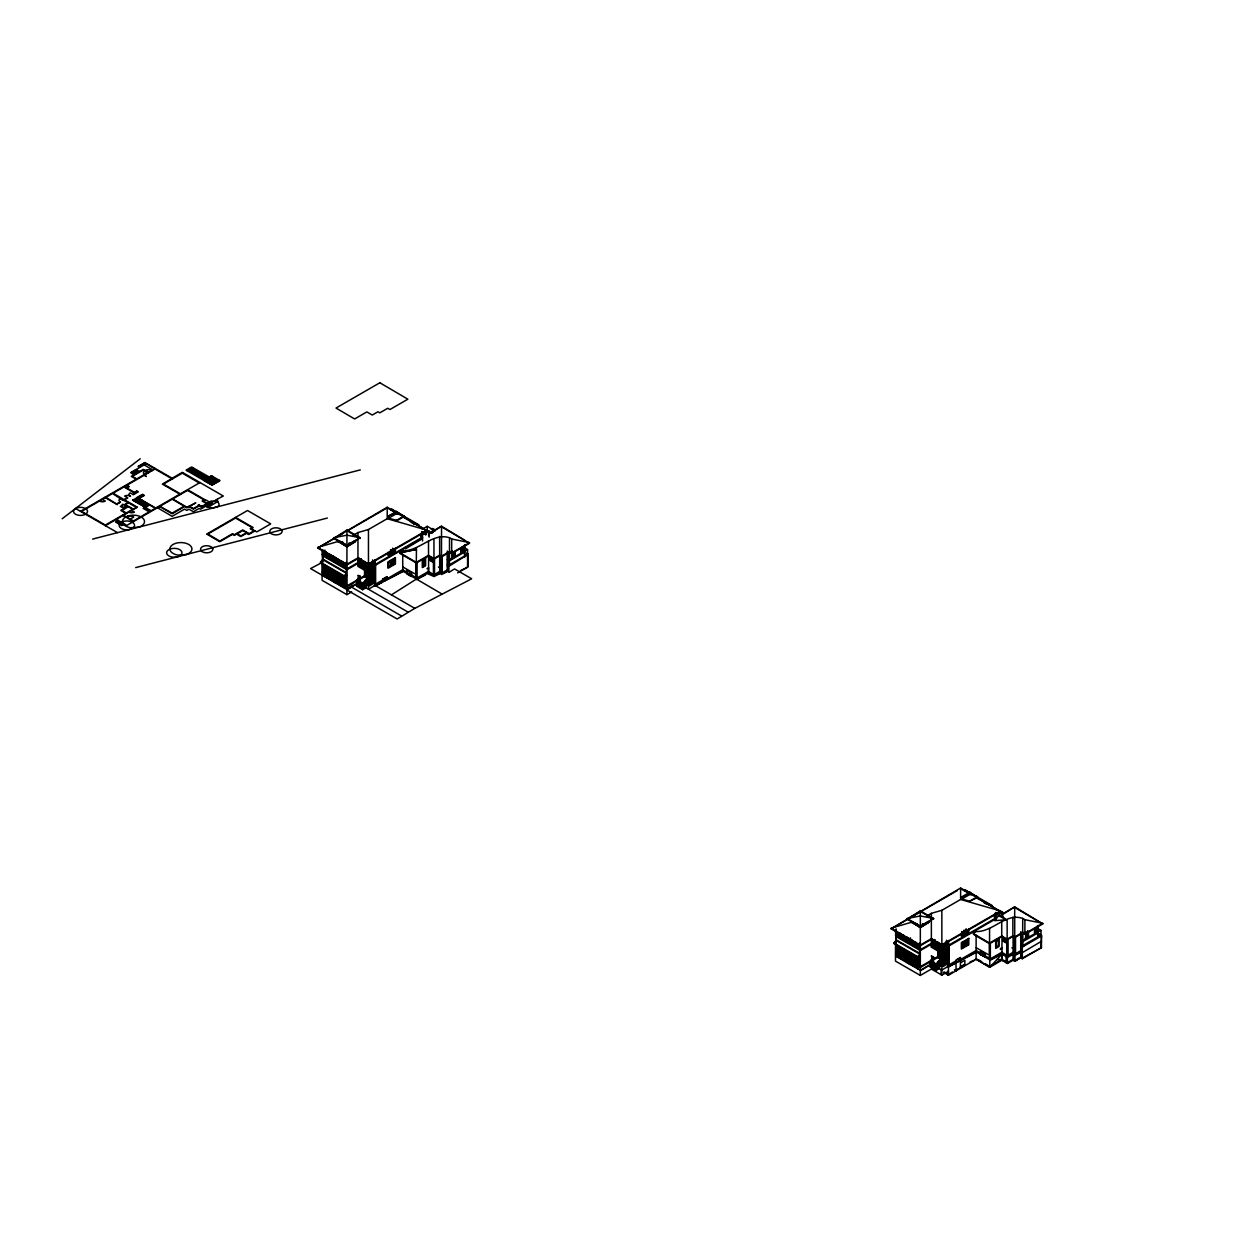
<?xml version="1.0" encoding="UTF-8"?>
<svg xmlns="http://www.w3.org/2000/svg" width="1244" height="1244" viewBox="0 0 1244 1244"><rect width="100%" height="100%" fill="white"/><g stroke="black" fill="none" stroke-linecap="round" stroke-linejoin="round"><path stroke-width="1.5" d="M370.168 577.714L370.183 573.235M370.665 577.993L370.665 573.515L368.893 572.489L368.893 576.967M370.665 570.374L370.665 573.049L368.893 572.022M370.821 570.841L370.821 578.242L368.24 576.749M371.256 578.927L371.194 570.452L371.567 579.098M372.36 580.233L372.36 577.014L375.082 578.569M372.827 580.513L372.609 577.885M373.838 569.099L373.838 576.423L371.894 575.303L371.769 569.659M373.977 569.021L373.977 576.672L371.769 575.397L371.894 569.814M421.436 537.968L421.436 532.976M401.439 550.765C419.166 552.103 432.15 532.121 449.519 537.735L449.442 564.792L447.591 563.719L447.591 552.849M460.404 570.669L467.542 567.186L467.542 555.617M457.668 572.893L468.086 566.875L468.086 554.015L466.531 553.113M943.574 958.486L943.574 954.024M944.212 959.015L944.072 951.162M947.368 958.035L945.16 956.76L944.662 959.699L944.662 951.209M945.751 961.021L945.767 957.787L948.472 959.357M946.233 961.285C945.829 950.494 946.295 971.766 946.14 958.657L948.472 959.901M947.384 949.81L947.368 957.445L945.16 956.169L945.16 950.432M994.842 920.42L994.842 913.765M1021.728 958.424L1022.288 946.389M1014.015 959.855L1014.964 960.415L1020.718 957.833L1022.288 958.735L1041.461 947.664L1041.492 934.804L1039.564 933.684M464.727 557.11L464.712 544.623M434.001 559.069L428.511 555.99L416.32 563.019L416.445 547.78M989.586 928.49L989.54 943.698L1001.731 936.654L1007.142 939.78L1012.849 936.499L1014.715 937.572L1022.661 932.984L1022.739 918.414C1005.339 912.287 992.401 933.202 974.643 931.445M449.519 537.735L451.712 539.025L451.634 553.596L469.548 543.255L441.527 526.196L428.542 533.692M1022.739 918.414L1024.916 919.705L1024.854 934.26L1042.767 923.919L1014.746 906.876L1001.762 914.371M1014.653 916.75L1014.746 906.876L1003.379 914.06M976.12 935.099L976.12 959.264L989.804 967.272L1001.902 960.197L1001.98 954.132L989.804 960.461M388.206 516.213L396.478 511.439L404.207 516.509L397.349 520.474L388.517 518.266L388.563 516.011L393.524 513.756M388.517 518.266L396.447 513.694L396.478 511.439L396.603 512.606L399.775 514.441M961.612 897.002L969.885 892.212L977.613 897.297L969.682 901.247L961.923 899.039L961.954 896.8L963.027 896.784M961.923 899.039L969.854 894.467L969.885 892.212L969.993 893.394M442.18 594.134L402.729 571.043L375.05 586.064L375.082 559.691M948.441 966.852L976.12 951.816L989.804 959.824L1001.98 953.495L1007.407 956.729L1013.098 953.759L1014.964 954.832L1021.277 951.458M125.753 513.29L120.792 510.413L124.105 508.516L120.326 506.324L121.974 506.121L122.285 504.318A3.126 1.804 0 0 1 124.182 504.846L124.555 505.064M996.942 959.575L1002.166 959.497L1008.138 963.058M139.499 504.022L141.847 502.669L140.012 501.659L142.158 500.243M998.699 915.584L994.842 920.669L1005.805 919.751L1002.555 916.206L998.699 915.584L1005.805 919.751M356.686 580.793C366.902 576.236 353.016 573.764 360.122 576.656L356.593 580.668L359.656 576.236M366.109 584.82C362.75 579.564 369.173 580.746 365.783 579.766L362.75 584.291L366.063 579.999M933.684 957.351L931.367 956.03L933.684 957.351L930.263 961.674L933.062 957.025M947.741 965.764L948.472 966.199L941.848 970.025L939.375 968.578L939.36 960.663C931.849 972.699 939.002 956.418 940.557 961.55M402.17 550.765L400.972 551.076M976.12 959.264L989.804 967.272L1001.98 954.132L1007.407 957.367L1013.098 954.397L1014.964 955.47L1020.718 952.375M62.2 518.748L140.23 458.787M75.542 508.516L74.438 509.356A6.997 4.043 0 0 0 76.226 514.581A6.997 4.043 0 0 0 85.447 514.238L86.567 513.399A6.997 4.043 0 0 0 86.567 509.356L85.447 508.516A6.997 4.043 0 0 0 75.542 508.516L117.527 532.65M322.087 562.475L310.58 568.57L346.921 589.547L357.961 583.063L346.921 589.983L397.147 618.983L414.812 608.363L471.663 578.787L454.542 568.912L449.348 572.131L447.327 570.965M920.327 970.755L931.367 963.96L920.327 970.336L895.493 955.983M391.44 594.865L416.398 579.051L428.574 572.707L434.001 575.848L439.707 572.878L441.558 573.951L447.871 570.669L447.327 564.201L448.882 565.103L468.086 554.015M1013.098 953.044L1014.964 954.117L1021.277 950.369M1018.727 958.16L1014.964 961.27L1020.718 957.833L1020.718 931.772M1041.492 941.273L1022.288 952.64L1020.718 951.738M399.946 553.378L401.843 551.263M973.943 933.809L973.368 933.124L975.249 932.051M973.368 934.151L973.57 933M989.804 966.417L1001.886 959.342M159.885 506.324L172.138 513.15L184.61 505.95L186.973 507.319L195.79 502.856L189.523 506.308M360.138 565.522L360.06 561.448M359.936 576.454L359.874 582.083M933.435 946.28L933.606 942.221M933.529 946.295L933.466 942.221M138.55 466.64L144.879 462.986M146.154 463.732L130.636 472.689L134.103 474.695M80.502 511.377L155.002 468.366M105.336 497.678L81.606 511.377L105.336 525.077M116.92 503.727L120.512 502.078L117.294 503.944M122.907 500.275L112.504 493.526L105.88 497.351L117.387 504.629L104.776 497.351M127.401 497.678L124.105 499.59L113.064 493.215L123.918 486.948L134.958 493.324L132.921 494.49M124.182 504.846L128.148 502.56L120.139 498.688A3.903 2.255 0 0 0 120.139 501.876M133.186 499.948L137.042 497.709M124.462 505.111L126.857 505.857L123.731 507.661L121.974 506.121M172.107 478.24L182.324 472.347L223.158 495.921L206.333 505.639L205.322 505.064M134.212 500.539L138.084 498.315M183.055 472.767L163.462 484.087L180.94 494.163M186.833 470.59L191.249 468.039M191.607 468.257L192.711 467.62M135.176 501.099L139.048 498.875M136.14 501.659L140.012 499.435M132.128 504.458L133.683 505.515M137.12 502.218L140.976 499.979M138.084 502.778L141.94 500.539M139.048 503.338L142.905 501.099M140.012 503.882L143.869 501.659M104.776 525.403L133.108 509.045M140.976 504.442L144.833 502.218M136.98 507.023L133.295 509.138L125.38 504.582L128.505 502.778L136.42 507.334M105.336 525.714L137.338 507.241L124.462 499.793L127.774 497.88L124.649 496.076A3.903 2.255 0 0 1 130.169 496.076L130.542 496.294M141.94 505.002L145.812 502.778M142.905 505.562L146.776 503.338M118.304 520.458L115.536 522.045L121.617 525.559L124.369 523.957M143.869 506.121L147.741 503.882M144.833 506.681L148.705 504.442M145.066 507.241L143.138 508.345L149.202 511.859M145.439 507.443L149.669 505.002M130.262 519.075L133.761 517.053A4.945 2.861 0 0 0 126.764 517.053M203.565 480.262L209.319 476.996M132.921 521.252L179.836 494.163M180.396 493.852L199.989 482.548M203.814 480.386L212.149 484.989M205.089 479.64L206.209 479.002M207.297 478.38L208.401 477.743M209.505 477.105L210.563 476.499M188.124 490.027L126.857 525.403L116.376 519.339M157.444 507.739L159.434 506.588M211.962 485.098L220.001 480.666L211.48 475.752L210.376 476.39L212.584 476.39M218.897 480.028L217.793 480.666L218.897 481.304M202.741 501.348L205.229 499.901L187.564 489.716M199.102 505.251L193.395 508.547L189.119 506.075M211.2 503.042L200.486 509.231L199.102 508.438L193.395 511.735L188.979 509.185L186.833 510.413L184.61 509.138L172.123 516.338L156.899 507.412M207.266 534.376L236.111 517.737M237.153 533.8L242.844 530.504L248.707 533.894L253.916 530.893L250.168 528.731L252.112 527.611L235.551 518.048M246.53 532.634L240.823 535.931L236.593 533.489M255.004 530.893L248.707 534.531L246.53 533.272L240.823 536.568L236.593 534.127L234.385 535.402L232.55 534.329L219.768 541.715L206.722 534.065L247.509 510.507L270.694 523.895L256.793 531.919L251.272 528.731L253.216 527.611L235.551 517.411M346.921 530.084L333.687 538.372L346.921 546.007L360.169 537.735L346.921 530.084L346.921 594.648L351.663 591.926M397.147 512.979L387.211 507.241L317.671 548.029L346.921 564.916L357.961 558.54L368.457 564.589L426.956 530.815L400.459 514.892M317.671 548.029L335.896 537.517M339.208 535.604L342.52 533.692M347.48 530.815L385.562 508.827M391.098 509.916L395.328 511.875M338.104 541.762L338.648 541.093L346.921 546.582L355.753 541.389L346.921 546.862L338.104 541.404M353.234 535.293L357.961 532.556L368.457 529.524L387.211 518.701L426.956 530.177L368.457 563.952L357.961 557.903L346.921 564.278L317.671 547.391L339.612 541.047M322.087 554.591L323.005 554.047M394.83 513.01L396.478 512.046L404.207 516.509M322.647 560.857L320.439 562.77L344.168 576.47L346.921 575.521M395.934 520.676L404.207 515.902L396.447 513.694M322.647 571.26L323.984 572.66M410.582 521.858L411.686 521.858M412.79 523.133L413.708 523.226M413.521 522.915L417.626 525.357M358.148 560.282L367.353 565.942M359.329 560.935L359.252 565.009M346.921 568.928L357.961 562.552M360.433 561.744L360.433 565.771M346.921 569.783L357.961 563.408M361.071 561.946L360.931 566.067L361.273 558.758L361.382 566.315M360.822 562.241L359.065 563.252L359.065 558.276M358.474 557.779L358.148 564.62L367.571 569.923M361.74 562.49L357.961 564.776M364.585 561.386L357.961 565.336L367.167 570.654L367.167 563.174M362.75 563.003L362.61 567.031L362.828 562.957M359.563 565.274L359.703 561.231L359.703 565.274M363.186 567.28L363.186 563.174M422.276 529.198L427.236 526.336L435.213 530.939M363.621 567.544L363.699 563.454M363.854 563.796L363.932 567.793M364.29 564.045L364.43 568.088M346.376 574.557L344.168 575.832L320.439 562.132L322.647 559.582L346.376 573.282L344.168 576.47M361.304 566.284L361.444 562.241M361.88 566.533L361.926 560.111M365.814 564.683L365.752 568.835M425.292 533.676L425.292 530.348L426.397 529.711L429.164 531.312L429.164 537.144M363.497 567.544L363.559 563.454M425.479 532.261L426.039 534.593M369.344 564.885C383.898 558.105 364.694 563.376 369.561 569.332L374.895 566.176L369.561 569.332M388.688 554.186L390.523 553.129L390.569 549.646M394.675 550.734L392.824 551.792L392.824 548.402M427.501 531.623L421.98 534.811L429.164 531.312M431.295 529.353L432.772 528.498L434.234 529.773M364.943 568.29L364.865 564.216L364.865 568.259M388.501 554.513L390.709 553.238M394.846 550.843L392.637 552.118L392.637 548.293M431.668 529.617L433.876 529.773M434.234 529.353L432.772 530.628M366.109 569.052L366.187 564.978M375.082 564.543L422.54 537.144M367.135 569.55L367.073 565.476M430.16 533.381L441.527 526.196L441.496 556.892L450.763 551.558M367.353 570.047L358.381 564.418M375.082 565.398L422.54 537.999M358.49 575.692L358.832 583.483M405.388 548.899L420.83 539.601M359.127 575.91L359.065 582.472L359.438 576.236M390.523 561.262L388.688 562.319L388.688 567M394.675 558.867L392.824 559.924L392.824 564.605L394.706 563.563M365.332 576.392L364.585 576.812L364.585 568.57M357.961 579.502L360.107 580.497M348.46 587.821L353.078 585.146M360.247 581.446L357.961 579.253L358.039 583.934L358.474 578.724M358.801 583.343L357.697 583.98L363.761 587.479L364.865 586.841L364.927 581.212M358.474 583.685L358.552 575.661M408.188 612.172L365.969 587.806L362.657 589.718L356.593 586.204L357.697 584.773M365.845 580.031L362.75 584.291M388.641 567.077L390.569 565.958M366.716 580.528L366.793 584.524L366.871 580.435M374.677 576.47L369.344 579.766L374.677 576.687M365.923 584.027L367.384 584.773L366.047 583.918M365.301 585.644L365.363 580.637L365.441 585.644M365.674 585.426L365.674 580.248M365.969 587.806L365.969 585.411L364.865 586.048L358.801 582.55L359.905 581.912L359.998 576.314M374.677 580.715L369.344 583.871L374.413 580.932M364.197 587.075L364.337 582.114L364.259 587.121M364.57 586.857L364.57 581.679M368.457 584.929L369.732 585.675L375.082 582.596L368.877 579.02M402.729 566.906L414.672 573.702M386.9 576.905L382.748 579.284L382.748 581.414M375.082 584.431L382.623 580.077M414.812 608.363L375.082 585.411L368.457 589.236L368.457 529.524M387.039 578.802L402.729 569.736L407.115 572.318M416.398 579.688L416.398 562.35L428.511 555.353L433.938 558.494L439.63 555.197L441.496 556.27L449.442 551.574L451.634 552.974L469.548 542.617L451.712 539.025M433.938 559.116L439.707 555.788M426.987 568.71L428.574 567.886M454.791 553.005L452.178 555.259M461.058 549.381L464.012 547.827M461.058 550.563L464.043 548.993L461.197 550.641M454.931 555.415L452.178 557.001M464.012 550.75L461.058 551.73C461.975 548.837 466.562 551.294 463.825 551.31M455.055 555.493C449.877 552.491 456.983 556.021 454.122 554.435L454.122 551.683M454.791 555.337L452.178 557.592M416.398 578.413L428.574 571.369M461.882 552.274L464.494 550.983L461.12 553.129M455.148 551.17L455.226 556.954L451.836 558.183M464.23 551.496L467.557 549.584L467.557 553.673L464.525 555.415L464.401 550.999M464.867 551.232L448.882 559.878M449.442 560.826L464.774 551.978M447.871 565.025L448.882 566.253L467.495 554.824L468.086 560.686M439.707 571.447L434.001 574.728L428.496 571.556L428.496 567.839M447.871 569.596L441.558 573.235L439.707 572.162M920.327 910.857L907.078 919.145L920.327 926.796L933.575 918.507L920.327 910.857L920.327 975.436L931.367 969.06L941.848 975.109L948.472 971.3M970.553 893.752L960.617 888.014L891.077 928.801L920.327 945.689L931.367 939.329L941.848 945.378L1000.347 911.603L973.865 895.664M907.078 919.145L920.327 911.494L933.575 919.145M891.077 928.801L907.638 919.254M912.598 916.377L957.305 890.564M911.494 922.55L912.039 921.866L920.327 927.371L929.159 922.162L920.327 927.635L911.494 922.177M926.64 916.066L931.367 913.345L941.848 910.313L960.617 899.474L1000.347 910.966L941.848 944.74M895.493 935.364L896.411 934.835M964.333 896.038L966.93 894.529M968.236 893.783L969.885 892.834M921.571 926.345L923.452 924.136L921.617 926.267M925.707 923.95L923.779 925.069L923.826 923.934M925.987 923.794L927.869 921.602L926.951 923.188M896.038 941.63L893.83 943.543L917.574 957.258L920.327 956.294M969.34 901.449L977.613 896.675L969.854 894.467M896.038 952.033L897.375 953.448M983.988 902.631L985.092 901.993L992.261 906.238M987.285 903.268L986.181 903.906L984.346 902.849M991.266 905.959L986.99 903.657M931.756 940.946L940.822 946.591L931.756 941.164M932.083 941.506L932.16 945.58M932.736 941.724L932.658 945.798L932.471 939.064M932.953 942.019L933.093 946.046M920.327 949.716L931.367 943.341M933.84 942.517L933.84 946.56M920.327 950.556L931.367 944.18M932.471 944.025L934.477 942.734M931.367 945.564L935.348 943.232M937.992 942.174L931.367 946.124L940.557 951.427L940.557 943.947M936.219 943.729L936.157 947.819M936.592 944.025L936.53 948.099L936.654 943.994M931.367 913.345L931.367 947.182L936.328 944.32M937.105 944.243L937.027 948.317M937.463 944.46L937.323 948.566M933.902 946.591L933.902 942.47M934.275 946.808L934.679 939.531L934.85 947.057M919.782 955.345L917.574 956.62L893.83 942.905L896.038 940.355L919.782 954.07L917.574 957.258M935.208 943.232L935.208 947.275M935.208 947.353L935.317 940.899M938.645 945.378L938.769 949.327M935.581 947.555L935.644 943.481M998.699 914.464L998.699 911.137L999.803 910.499L1002.555 912.085L1002.555 916.206M939.873 946.093L940.091 950.089M940.759 946.715L931.554 941.07M942.75 945.658L948.286 942.703L943.154 945.798M942.75 945.875L948.286 942.703M964.022 933.964L961.985 935.13L961.985 931.507L961.907 935.286L964.116 934.011L964.116 930.185M968.112 931.538L966.184 932.658L966.184 929.159M1000.907 912.396L995.387 915.584L1002.555 912.085M938.209 949.079L938.271 945.005M968.252 931.616L966.044 932.891L966.044 929.066M948.472 945.331L995.946 917.932M940.542 950.323L940.386 946.295M931.554 945.316L940.977 950.711L931.772 945.269M948.472 946.186L995.946 918.772M931.896 956.481L931.74 964.473M932.098 964.255L932.534 956.683M932.969 956.947L932.969 963.027L932.844 958.129M931.585 960.166L933.513 961.27L933.373 962.327M938.722 957.165L937.992 957.585L937.992 949.343M933.295 962.685L932.191 963.322L938.271 966.837L939.375 966.199L933.202 962.825M939.375 968.578L936.063 970.491L929.983 966.992L931.087 965.562M930.263 966.121L930.403 961.425M930.636 965.904L930.761 960.943M930.994 960.508L931.072 965.733L937.167 969.06L937.292 963.338L937.37 968.065M939.749 961.021L939.826 965.017M942.75 960.539L948.286 957.367M939.453 964.706L940.775 965.468L939.313 964.8M939.236 965.686L939.391 960.43M940.34 965.297L940.277 961.223M938.474 966.635C938.334 951.536 938.069 978.53 937.96 962.467M938.847 966.417L938.847 961.456M939.064 966.215L939.204 960.974M948.286 961.612L942.734 964.644L948.068 961.488M938.271 967.63L937.167 968.267L931.087 964.753L932.191 964.116L936.748 966.759M936.561 969.247L936.499 964.38L936.639 969.294M936.934 969.029L936.996 963.851M937.167 969.06L936.063 969.698L929.983 966.199M941.848 965.717L943.139 966.464L948.472 963.385L945.16 961.472M976.12 947.679L988.063 954.49M948.472 965.204L956.014 960.85M960.43 959.575L976.12 950.509L980.505 953.091M976.12 952.453L948.472 966.837M998.31 940.029L996.382 941.148L996.428 947.119L998.31 946.078M960.43 962.872L964.846 960.321L964.846 964.147L960.43 966.697M952.562 972.015L948.472 974.379L944.274 971.953M955.283 970.444L958.284 968.703M959.699 967.894L964.66 965.033M970.18 961.845L974.503 960.197M943.512 972.357L948.472 975.218L976.867 958.829M1021.728 945.564L1021.728 932.347L1022.832 932.347L1022.832 945.564L1020.997 944.507L1020.997 933.622M1000.378 948.643L1001.902 947.772M1000.394 949.499L1001.98 948.674M1028.337 933.855L1025.445 935.954L1028.337 934.446M1034.448 930.17L1037.418 928.615L1034.448 930.745M1028.337 935.021L1025.491 937.261M1034.448 931.336L1037.449 929.766L1034.588 932.005M1034.448 931.927L1037.449 930.356M1025.227 938.956L1028.632 937.743L1028.539 936.219L1025.445 937.712L1028.197 936.11L1025.445 938.287L1028.337 936.779L1028.539 931.958M1034.448 932.502L1037.62 930.652M1034.448 933.093L1037.418 931.538M989.804 959.186L1001.98 952.158M1035.288 933.047L1038.274 932.02M1028.259 937.323L1025.88 939.173M1035.957 931.569L1035.957 927.48L1040.964 930.356L1022.288 940.651M1037.076 926.345L1037.558 932.471L1034.884 934.12L1038.274 932.176L1037.558 925.816M1022.832 941.615L1038.18 932.751M1038.102 936.623L1037.838 931.803M1040.933 935.115L1022.288 945.891L1020.718 944.989L1021.277 957.522M1040.388 935.939L1041.492 935.939L1022.288 947.026L1022.288 958.735M1013.098 952.329L1007.407 955.625L1001.902 952.344M1008.822 961.814L1013.098 959.342M1001.98 935.986L1001.902 960.197L1007.407 963.478L1013.098 960.181L1014.964 961.27L1014.964 936.996M1022.288 958.098L1041.492 947.648M399.962 552.352L400.552 553.036M201.466 507.257L207.795 503.633L201.466 507.257L199.102 505.888L193.395 509.185L188.979 506.635L186.833 507.879L184.61 506.588L172.138 513.788L159.652 506.463M206.768 506.759L212.226 503.633L205.431 499.715L202.181 501.021L206.691 503.633L201.481 506.635L198.309 504.8L201.901 506.386M933.435 961.488L931.367 960.041L931.507 964.675M376.59 585.271L382.623 582.13L382.623 579.206L387.039 576.656L387.039 579.828L384.085 581.368M388.594 579.02L402.621 571.727M417.922 578.895L425.541 574.93M440.609 573.406L434.001 576.485L427.065 573.5M443.004 573.842L447.327 571.602L447.327 550.983M374.04 586.017L375.066 585.473M947.43 966.79L948.472 966.261M913.018 921.82L891.077 928.164L920.327 945.051L931.367 938.691L948.472 948.628M92.585 539.103L360.309 469.89M135.689 567.606L327.327 518.064M399.899 552.787L416.445 549.428L399.884 552.787L416.32 562.397M1024.916 919.705L1042.767 923.297L1024.854 933.638L1022.661 932.362L1014.715 936.95L1012.849 935.877L1007.142 939.158L1001.731 936.032L989.54 943.076L974.005 933.995M411.873 522.853L418.855 525.466L415.372 523.848M1001.902 960.197L1006.132 961.892M954.397 969.822L956.263 970.724M1041.492 935.939L1040.933 947.337M944.585 959.668L942.283 958.331M467.557 549.584L462.566 546.691L462.566 549.428M418.855 524.828L391.502 509.029L397.007 512.855M402.963 516.291L418.855 525.466M427.252 530.442L432.181 533.272M419.166 526.103L426.039 530.566M388.874 508.827L397.147 513.616M403.771 517.442L426.956 530.815M425.292 530.348L428.06 531.95M422.058 531.763L426.132 534.127M421.607 531.608L426.397 534.391M420.705 536.086L421.98 536.833M447.327 559.613L448.882 560.515M439.63 555.819L441.558 556.861M432.026 560.873L430.548 560.018L430.502 558.245L432.072 559.147L432.072 560.951M438.432 567L439.707 567.731M346.921 530.721L360.169 538.372M992.261 905.601L964.909 889.818L970.398 893.627M964.909 890.455L968.734 892.648M992.556 906.876L999.523 910.857M960.617 888.651L967.241 892.477M977.178 898.215L988.762 904.901M992.074 906.814L1000.347 911.603M998.699 911.137L1001.451 912.723M998.885 911.868L998.885 915.693M995.418 912.567L999.803 915.164M1028.259 934.679L1027.808 930.916M1028.539 935.799L1027.528 935.208L1027.528 931.087M1026.424 934.679L1028.446 935.846M1026.518 935.161L1028.539 936.219M994.096 916.859L995.387 917.606M342.52 542.617L341.602 542.089L341.602 543.146M338.119 541.404L346.921 546.489M374.195 562.537L374.133 566.533M373.48 562.708L373.682 566.782M375.082 564.123L373.044 562.957L373.091 565.211L369.686 563.252M372.236 563.423L372.314 567.575L372.454 561.542M373.091 563.827L375.082 564.978M1029.052 942.486L1028.508 942.796M370.432 562.926L371.987 563.827M369.079 563.314L375.082 566.782M370.634 568.555L370.634 564.512M369.079 564.107L375.082 567.575L369.732 570.654L368.457 569.908M364.585 561.79L375.082 567.839M373.107 567.031L373.184 562.957M372.671 567.295L372.594 559.893M374.568 568.337L369.732 571.711L368.457 570.965M371.878 567.839L371.878 563.719L371.94 567.793M1024.636 945.036L1022.832 946.715L1020.718 946.124L1022.288 947.026L1022.288 932.673M370.93 568.29L371.07 564.263L370.992 568.337M211.527 476.996L217.84 480.635M217.84 481.91L191.607 466.982L186.087 470.17L212.149 485.207M371.94 571.68L373.791 572.738M208.214 477.634L216.736 482.548M190.503 467.62L207.981 477.712M207.126 478.271L215.632 483.185M190.145 468.677L206.877 478.349M206.022 478.893L214.543 483.823M189.041 469.315L205.773 478.987M187.937 469.952L213.424 484.46M374.475 577.543L374.055 581.243M1020.718 950.696L1022.288 951.598M373.48 577.371L373.558 581.446M375.082 579.113L372.827 577.822L372.671 581.959M372.236 578.087L372.236 582.208L372.376 578.258M1011.839 947.772L1013.098 948.503M367.307 577.325L364.585 575.754L346.921 585.924L345.039 584.82M368.877 578.227L375.082 581.803M323.751 552.367L326.146 553.736M329.629 555.757L327.25 554.373L327.25 557.359M330.733 556.395L333.128 557.779M335.896 559.365L338.275 560.749M339.379 561.386L341.773 562.77M345.272 564.792L342.831 563.376L342.831 566.409M367.307 578.118L364.585 576.547L346.921 586.779L345.039 585.675M363.854 576.392L367.291 578.367M368.846 579.269L375.082 582.861M199.522 482.812L198.978 483.123M222.707 496.185L222.147 496.512M182.324 473.187L199.242 482.967M371.365 582.705L371.443 578.631M322.647 554.917L346.19 568.508M370.93 582.969L371.07 578.927L370.992 583.001M370.494 579.175L370.634 583.218M322.834 555.866L346.19 569.348M370.494 583.218L370.557 579.144M370.199 583.467L370.121 579.393M363.963 582.596L363.901 587.323M346.19 572.567L322.834 559.069L322.834 550.097M357.603 579.735L357.666 584.944L363.761 588.288L362.657 588.925L356.593 585.411M363.528 583.032L363.528 588.334L363.606 583.063M357.961 580.373L367.167 585.675L367.167 571.711L357.961 566.409L357.961 532.556M217.373 499.264L216.814 499.59M357.37 585.115L357.37 580.155M363.232 583.545L363.17 588.552M359.811 582.037L365.969 585.411M356.997 580.637L356.935 585.38M362.859 584.027L362.859 588.723M359.438 582.254L359.438 576.159M322.647 561.495L322.087 549.661M215.974 500.072L218.182 501.348L207.795 507.35L205.773 506.184M358.707 583.483L363.341 585.971M172.854 478.66L144.879 462.504L138.131 466.407L139.841 467.386M334.185 582.192L334.185 572.022L323.984 566.129L324.109 576.376M144.459 462.752L154.583 468.599M324.109 566.378L334.045 572.116M334.963 572.644L344.899 578.382M324.482 567.015L333.687 572.318M335.336 573.282L344.541 578.584M324.528 567.093L328.851 569.581L328.898 571.043M333.641 572.349L329.318 569.845L329.318 571.229L329.271 569.768M335.382 573.36L339.705 575.848M344.495 578.615L340.172 576.112L340.125 577.527M324.482 568.492L333.687 573.811M335.336 574.759L344.541 580.077M210.749 503.089L210.189 503.416M144.133 464.898L152.561 469.766M324.482 568.928L333.687 574.23M335.336 575.194L344.541 580.497M187.564 490.354L204.669 500.228M152.157 470.636L151.597 470.325A4.167 2.41 0 0 0 145.719 470.325L149.202 472.347M324.482 570.732L326.503 571.898M326.877 572.116L328.898 573.282M329.271 573.484L331.293 574.65M331.65 574.868L333.687 576.034M335.336 576.998L337.357 578.165M337.73 578.382L339.752 579.548M340.125 579.751L342.147 580.917M342.52 581.135L344.541 582.301M203.285 501.021L208.805 504.209M351.337 587.012L401.563 615.998M324.482 572.535L326.503 573.702M326.877 573.919L328.898 575.086M329.271 575.288L331.293 576.47M331.65 576.672L333.687 577.838M335.336 578.802L337.357 579.968M337.73 580.186L339.752 581.352M340.125 581.554L342.147 582.736M342.52 582.938L344.541 584.105M205.866 504.737L206.877 505.328M138.566 466.08L140.323 467.106M322.087 572.427L323.984 573.515M148.814 472.564L143.293 469.377L131.242 476.343L136.218 479.204M324.482 574.339L326.503 575.505M326.877 575.723L328.898 576.889M329.271 577.107L331.293 578.273M331.65 578.476L333.687 579.657M335.336 580.606L337.357 581.772M337.73 581.99L339.752 583.156M340.125 583.374L342.147 584.54M342.52 584.742L344.541 585.924M148.269 472.891L143.293 470.014L132.346 476.343L136.762 478.893M147.896 473.093L144.568 471.181A3.934 2.27 0 0 0 144.568 474.384L145.113 474.71M324.482 576.143L333.687 581.461M335.336 582.41L344.541 587.728M249.111 533.645L242.704 529.96L234.385 534.764L232.55 533.692L219.784 541.078L207.826 534.065M180.396 494.49L162.358 484.087L171.75 478.66L155.002 469.004L144.568 475.021L146.357 476.545L144.149 475.27L126.857 485.253L129.252 486.622L126.857 488.006L134.399 492.36L136.793 490.976L138.271 491.831L133.295 494.708L130.169 492.888A3.903 2.255 0 0 0 130.169 496.076M136.156 469.501L139.623 471.507M135.052 470.139L138.519 472.145M133.948 470.776L137.415 472.782M346.921 594.648L322.087 580.31L322.087 562.91M132.844 471.414L136.311 473.42M912.614 922.768L919.238 926.593M131.74 472.051L135.207 474.057M911.525 922.177L920.327 927.262M947.524 947.306L947.601 943.31M947.166 943.574L947.026 947.601M946.451 943.745L948.472 944.911M946.015 943.994L946.14 948.115L945.984 942.346M946.497 944.616L948.472 945.751M943.823 943.714L945.393 944.616M948.068 946.824C934.042 954.055 952.298 948.706 948.084 942.579M943.092 944.025L946.497 946M942.486 944.103L948.472 947.555M944.025 945.3L944.025 949.327M945.782 948.317L945.86 942.33M945.207 948.566L945.269 944.491M944.336 949.079L944.398 945.005M941.848 950.68L943.139 951.427L948.472 948.348L937.992 942.563M947.197 953.526L945.347 952.453L945.347 956.061M931.554 945.393L940.759 950.711M941.848 951.753L943.139 952.5L948.472 949.405L947.819 961.721M942.299 952.795L944.072 953.821M931.367 947.182L940.557 952.5L940.557 966.464L931.367 961.145M947.461 957.896L947.461 962.016L947.881 958.331M947.166 958.238L947.026 962.265M945.642 958.875L945.782 962.98M948.286 961.69L947.881 949.514M942.283 959.015L948.472 962.592M899.536 934.524L897.142 933.14L897.142 936.11M900.64 935.161L903.035 936.545M906.534 938.551L904.139 937.183L904.139 940.153M909.286 940.153L911.681 941.537M912.785 942.174L915.18 943.543M916.237 944.165L918.678 945.564M945.222 960.912L948.472 962.794M943.387 960.166L943.59 964.255L943.527 960.166M940.697 958.891L937.992 957.32L920.327 967.552L918.445 966.464M942.283 959.793L944.056 960.834M937.261 957.165L940.697 959.155M942.252 960.057L948.472 963.649M945.207 963.245L945.269 959.155M155.749 508.081L139.095 498.471L144.428 495.392L142.5 494.272L136.793 497.569L155.376 508.298M897.095 936.141L899.583 937.572M900.454 933.466L900.454 938.24L903.082 939.593L903.082 935.053M906.581 941.615L904.093 940.184L903.953 935.472M909.24 943.154L911.728 944.585M916.237 947.182L918.725 948.628M896.038 935.69L919.596 949.281M939.173 960.555L940.713 961.472M944.336 963.742L944.398 959.668M896.224 936.639L919.596 950.136M931.803 959.466L931.803 964.504M937.665 962.98L937.665 967.894M145.812 507.241L132.564 500.01L151.146 510.74M936.265 964.8L936.063 970.491M144.102 507.785L150.182 511.3M932.471 963.245L932.394 956.683M896.038 942.268L895.493 930.45M907.451 952.888L907.451 962.887L907.591 952.811L897.375 946.917L897.375 957.071L897.515 947.15M897.888 947.788L907.078 953.106M908.742 954.055L917.932 959.373M902.258 951.753L897.935 949.25L897.935 947.866M907.031 954.506L902.709 952.018L902.662 950.556M917.885 960.772L913.562 958.284L913.516 956.823M897.888 949.281L907.078 954.583M917.932 960.85L908.742 955.548L913.112 958.02L913.158 956.605M897.888 949.701L907.078 955.019M908.742 955.967L917.932 961.285M132.75 509.247L128.334 506.697L121.896 510.413L126.313 512.963M897.888 951.504L899.91 952.671M900.283 952.888L902.304 954.055M902.662 954.272L904.683 955.439M905.057 955.656L907.078 956.823M908.742 957.771L910.764 958.937M911.137 959.155L913.158 960.321M913.516 960.539L915.537 961.705M915.911 961.923L917.932 963.089M131.646 510.522L134.399 512.124A3.903 2.255 0 0 1 128.878 512.124M897.888 953.308L899.91 954.475M900.283 954.692L902.304 955.859M902.662 956.076L904.683 957.242M905.057 957.46L907.078 958.626M908.742 959.575L910.764 960.741M911.137 960.959L913.158 962.125M913.516 962.343L915.537 963.509M915.911 963.727L917.932 964.893M918.445 965.608L920.327 966.697L937.992 956.512L940.697 958.098L940.697 954.179L937.992 952.609M895.493 953.199L897.375 954.303M897.888 955.112L899.91 956.294M900.283 956.496L902.304 957.662M902.662 957.88L904.683 959.046M905.057 959.264L907.078 960.43M908.742 961.379L910.764 962.561M911.137 962.763L913.158 963.929M913.516 964.147L915.537 965.313M915.911 965.531L917.932 966.697M897.888 956.931L907.078 962.234M908.742 963.198L917.932 968.501M102.397 499.373L105.336 501.068A4.167 2.41 0 0 1 99.442 501.068M123.545 515.203L133.481 520.941M920.327 975.436L895.493 961.099L895.493 943.683M122.441 515.203L133.481 521.578M117.387 520.987L123.451 524.486M116.47 521.516L122.534 525.03M375.082 568.384L374.491 580.979M365.238 571.447L367.167 572.567M365.098 571.54L367.307 572.815M364.585 571.82L367.307 573.391M373.977 577.247L371.769 575.972L371.754 579.206L368.877 577.543L370.665 578.584M364.585 572.52L366.7 573.733L366.7 576.983M364.585 573.064L366.234 574.013L366.234 576.703M942.299 953.277L944.072 954.303M938.489 952.313L940.697 953.588M937.992 953.293L940.106 954.521L940.106 957.756M937.992 953.837L939.64 954.786L939.64 957.491M942.299 957.74L944.056 958.766M441.527 526.818L464.603 540.347M449.442 552.305L451.634 553.596M1016.395 908.462L1042.767 923.919M399.884 553.409L416.382 562.988M407.239 570.421L411.36 572.831L411.36 576.33L407.239 573.919M1022.661 932.984L1024.854 934.26M974.005 934.617L989.54 943.698M978.484 959.777L981.718 961.674M984.953 963.571L988.187 965.468M172.667 498.953L184.61 505.95M172.247 499.186L184.19 506.184M411.484 574.883L416.398 577.76M984.89 955.656L989.804 958.549M1040.964 930.356L1040.964 934.446L1037.931 936.203L1038.102 925.396M1037.62 926.422L1037.823 936.032M1034.79 928.351L1034.884 934.12M1025.787 931.632L1025.88 939.329M1021.728 946.839L1021.728 951.271M1015.524 936.67L1015.524 953.806M1014.715 916.797L1014.715 937.572M1014.42 936.67L1014.42 953.806M1014.015 954.288L1014.015 960.71M1013.098 935.83L1013.098 960.181M1012.849 917.108L1012.849 936.499M1007.935 938.831L1007.935 955.314M1007.407 939.142L1007.407 963.478M1007.142 920.404L1007.142 939.78M1006.847 938.816L1006.847 955.299M1006.132 955.998L1006.132 962.747M1005.463 941.724L1005.463 939.92L1003.908 939.018L1003.955 940.806M1002.011 914.635L1002.011 916.439M1001.731 921.477L1001.731 936.654M999.523 914.9L999.523 912.21L999.43 915.382M995.946 912.536L995.946 919.223M995.387 914.495L995.387 920.265M990.348 942.688L990.348 958.875M989.804 943.139L989.804 967.272M989.275 942.828L989.275 958.238M984.89 957.351L984.89 953.526L980.505 950.96L980.505 954.786M984.704 953.635L984.704 957.025M982.776 952.438L982.776 955.952M982.62 952.36L982.62 955.859M980.645 951.194L980.645 954.708M968.796 928.817L968.796 931.943L965.499 933.855L965.499 930.73M968.112 939.562L968.112 944.351L966.184 945.456L966.184 940.682M964.66 931.212L964.66 934.337L961.348 936.234L961.348 933.124M963.976 930.434L963.976 933.933M963.976 941.957L963.976 946.731L962.047 947.85L962.047 943.076M960.617 888.014L960.617 899.474M960.43 968.314L960.43 957.445L956.014 959.995L956.014 970.864M960.29 957.678L960.29 960.041M958.3 958.829L958.16 961.161M949.032 945.86L949.032 964.893M948.472 940.48L948.472 975.218M947.881 942.983L947.897 947.104M947.741 971.191L947.741 974.798M947.461 943.232L947.461 947.353M946.653 943.776L946.653 947.819L946.497 940.231M946.264 949.374L946.264 956.605M944.834 944.756L944.834 948.861L944.771 944.787M943.963 959.917L943.963 964.038M943.59 945.549L943.527 949.623L943.527 945.502M943.574 950.882L943.574 953.542M943.139 943.947L943.139 966.464M942.936 950.509L942.936 953.168M942.936 953.65L942.936 958.113M941.848 910.313L941.848 975.109M941.117 969.589L941.117 974.69M938.365 950.556L938.365 955.89M937.836 944.74L937.836 948.861L937.758 944.787M934.819 940.215L934.773 947.104M933.389 957.087L933.28 962.856M931.865 938.567L932.083 945.549M931.134 960.461L931.134 965.686M930.325 961.379L930.325 966.153M926.034 922.659L926.034 923.717M925.66 923.934L925.66 922.861L924.743 924.463M922.535 923.608L922.535 925.738M919.782 942.828L919.782 966.37M919.596 942.905L919.596 953.339L896.224 939.858L896.224 929.237M919.176 966.028L919.176 958.44L896.644 945.424L896.644 953.028M919.052 926.267L918.134 924.681L918.134 925.738M918.849 944.087L918.849 948.861M918.445 969.247L918.445 959.077L908.229 953.184L908.229 963.338M918.305 959.155L918.305 969.154M917.932 958.937L917.932 968.952M917.481 944.88L917.481 947.85M917.217 924.152L917.217 925.209M916.844 923.934L916.844 924.992M916.097 942.486L916.097 947.259M915.926 923.406L915.926 924.463M915.911 960.104L915.911 967.334M915.537 959.901L915.537 967.117M915.366 946.839L915.366 942.066L915.226 946.606L912.738 945.176L912.738 940.635M914.635 922.659L914.635 923.717M913.982 942.859L913.982 945.829M913.718 923.188L912.801 921.602L912.801 922.659M913.516 958.735L913.516 965.95M913.158 958.518L913.158 965.733M912.598 940.464L912.598 945.253M911.868 940.044L911.868 944.818M911.137 957.351L911.137 964.566M910.764 957.134L910.764 964.364M910.484 937.867L910.484 943.807M909.1 938.458L909.1 943.232M908.742 953.635L908.742 963.634M908.369 937.883L908.369 942.812M908.369 953.417L908.369 963.431M907.451 937.354L907.451 942.268M907.078 952.671L907.078 962.685M906.721 937.074L906.721 941.848M905.337 937.867L905.337 940.837M905.057 953.837L905.057 961.068M904.683 953.635L904.683 960.85M903.222 935.053L903.222 939.826M902.662 952.469L902.662 959.684M902.304 950.338L902.304 951.831M902.304 952.251L902.304 959.466M901.838 935.846L901.838 938.816M900.594 933.622L900.594 938.163M900.283 951.085L900.283 958.3M899.91 950.867L899.91 958.098M899.723 933.031L899.723 937.821M898.339 933.824L898.339 936.81M897.888 947.368L897.888 957.367M896.971 931.616L896.971 936.219M896.038 929.128L896.038 952.671M464.23 545.634L464.152 551.698L463.67 547.438M461.4 547.562L461.4 553.285M452.381 550.843L452.381 558.494M448.882 551.885L448.882 571.867M442.118 555.881L442.118 572.924M441.558 556.208L441.558 574.588M441.014 555.881L441.014 572.924M439.63 536.444L439.707 573.515M434.529 558.043L434.529 574.433M433.938 539.725L434.001 576.485M433.441 558.027L433.441 574.417M433.145 529.711L433.145 532.448M428.605 530.986L428.605 535.666M428.574 555.213L428.574 573.344M428.511 540.813L428.511 555.99M427.236 526.305L427.236 530.768M425.479 530.877L425.479 534.92M424.904 559.24L424.904 565.305L422.976 566.409L422.976 560.36M422.54 531.763L422.54 540.969M421.98 533.723L421.98 538.31M416.958 561.899L416.958 578.087M415.869 562.039L415.869 577.465M413.708 522.807L413.708 524.408M409.229 571.571L409.369 575.163M402.729 554.311L402.729 571.665M400.179 552.227L400.179 553.238M395.405 548.044L395.405 551.154L392.093 553.067L392.093 549.957M391.269 550.439L391.269 553.549L387.957 555.462L387.957 552.352M387.211 507.241L387.211 518.701M384.894 578.056L384.894 580.31M384.754 578.133L384.754 580.373M375.626 565.087L375.626 584.105M374.475 562.195L374.491 566.315M373.62 562.708L373.62 566.829M373.62 577.371L373.62 581.492M373.184 577.62L373.184 581.741M372.873 568.601L372.873 575.817M371.443 563.967L371.443 568.088M370.557 564.481L370.557 568.586M370.121 564.729L370.121 568.835M370.183 570.094L370.183 572.769M369.732 563.174L369.732 585.675M369.53 569.721L369.53 572.395M369.53 572.862L369.53 577.34M369.686 579.642L369.561 583.996M364.958 569.768L364.958 575.117M363.994 563.719L363.994 567.824M362.719 584.074L362.657 589.718M362.253 562.708L362.253 566.829L362.175 562.739M358.614 557.825L358.754 564.807M357.292 580.124L357.292 585.162M354.478 540.813L354.478 541.871M353.56 541.342L353.56 542.415M352.627 541.871L352.627 542.944M352.27 542.089L352.27 543.146M351.352 542.617L351.352 543.675M350.419 543.146L350.419 544.219M350.062 543.364L350.062 544.421M349.144 542.835L349.144 544.95M348.211 544.421L348.211 545.494M346.376 562.055L346.376 585.597M345.661 544.421L345.661 545.494M345.785 585.255L345.785 577.651L323.238 564.652L323.238 572.24M345.459 568.073L345.459 563.299L345.319 567.839M345.039 588.459L345.039 578.289L334.838 572.395L334.963 582.643M344.728 543.892L344.728 544.965M344.541 578.165L344.541 588.163M344.075 564.092L344.075 567.077M343.81 543.364L343.81 544.421M343.453 543.146L343.453 544.219M342.52 541.56L342.52 543.69M342.691 561.713L342.691 566.486M342.52 579.331L342.52 586.546M342.147 579.113L342.147 586.344M341.96 561.277L341.96 566.067M341.245 541.871L341.245 542.944M340.576 562.086L340.576 565.056M340.312 542.415L339.394 540.813L339.394 541.871M340.125 577.947L340.125 585.178M339.752 575.832L339.752 577.309M339.752 577.745L339.752 584.96M339.208 559.691L339.208 564.465M338.461 564.045L338.461 559.271L338.321 563.812M337.73 576.563L337.73 583.794M337.357 576.361L337.357 583.576M337.077 560.064L337.077 563.034M335.849 557.825L335.849 562.366M335.709 557.67L335.709 562.443M335.336 572.846L335.336 582.861M334.963 557.11L334.963 562.024M334.045 556.566L334.045 561.495M333.687 571.898L333.687 581.897M333.314 556.286L333.314 561.075M333.174 556.286L333.174 560.826M331.93 557.094L331.93 560.064M331.65 573.064L331.65 580.279M331.293 572.846L331.293 580.077M330.686 554.855L330.686 559.396L330.562 554.7M329.815 554.28L329.815 559.054M329.271 571.68L329.271 578.911M328.898 571.478L328.898 578.693M328.432 555.073L328.432 558.043M327.063 552.678L327.063 557.452M326.877 570.296L326.877 577.527M326.503 570.094L326.503 577.309M326.317 552.258L326.317 557.032M326.192 552.258L326.192 556.799M324.948 550.081L324.948 556.021M324.482 566.58L324.482 576.594M323.704 555.368L323.704 550.874L323.564 555.446M322.647 549.988L322.647 571.898M207.033 503.447L208.619 506.868A6.127 3.53 0 0 0 212.957 507.91L217.28 506.868A6.127 3.53 0 0 0 217.28 501.861L211.371 500.943L207.033 503.447M119.922 523.475L119.3 524.579A7.682 4.432 0 0 0 129.407 529.586L133.792 527.316A7.682 4.432 0 0 0 133.201 522.884L131.864 522.029A7.682 4.432 0 0 0 122.518 521.734L119.922 523.475M180.955 554.995L179.727 555.928A7.682 4.432 0 0 1 168.857 555.928A7.682 4.432 0 0 1 168.857 549.646L170.444 548.946A7.682 4.432 0 0 1 179.727 549.646A7.682 4.432 0 0 1 180.955 554.995M126.484 485.455L124.462 486.622L126.484 487.803L128.505 486.622L126.484 485.455M136.793 491.411L134.772 492.577L137.524 491.831L136.793 491.411M142.594 494.863L137.711 497.678L138.722 498.253L143.604 495.439L142.594 494.863M127.23 506.059L124.105 507.879L127.23 506.059M379.84 382.763L336.004 408.063L354.633 418.964L366.825 411.919L372.251 415.045L377.943 411.764L379.809 412.837L387.755 408.25L389.947 409.525L407.861 399.184L379.84 382.763M360.169 537.735L346.921 545.37L333.687 537.735L346.921 535.184L360.169 537.735M365.441 564.465L365.301 568.586L365.378 564.512M366.685 569.301L366.622 565.227L366.685 569.301M391.269 559.987L387.957 561.899L387.957 568.275L391.269 566.362L391.269 559.987M395.405 557.592L392.093 559.505L392.093 565.88L395.405 563.967L395.405 557.592M390.709 560.935L388.501 562.21L388.501 567.311L390.709 566.036L390.709 560.935M394.846 558.556L392.637 559.831L392.637 564.916L394.846 563.641L394.846 558.556M366.498 580.155L366.358 584.276L366.498 580.233M425.603 558.058L422.291 559.956L422.291 567.606L425.603 565.693L425.603 558.058M425.044 559.007L422.836 560.282L422.836 566.658L425.044 565.382L425.044 559.007M454.931 554.249L451.945 556.395L454.931 554.249M933.575 918.507L920.327 926.158L907.078 918.507L920.327 915.957L933.575 918.507M939.282 945.502L939.08 949.576L939.142 945.502M939.655 949.825L939.578 945.751L939.655 949.825M964.66 940.759L961.348 942.672L961.348 949.048L964.66 947.135L964.66 940.759M968.796 938.38L965.499 940.277L965.499 946.653L968.796 944.74L968.796 938.38M964.116 941.724L961.907 942.999L961.907 948.084L964.116 946.824L964.116 941.724M968.252 939.329L966.044 940.604L966.044 945.704L968.252 944.429L968.252 939.329M998.994 938.831L995.682 940.744L995.682 948.394L998.994 946.482L998.994 938.831M998.45 939.78L996.242 941.055L996.242 947.43L998.45 946.155L998.45 939.78M127.945 516.042L125.66 517.053A11.056 6.391 0 0 0 122.425 521.578L123.902 524.766A11.056 6.391 0 0 0 130.62 527.736L139.001 527.098A11.056 6.391 0 0 0 141.303 517.053L139.001 516.042A11.056 6.391 0 0 0 127.945 516.042M186.445 554.482L178.047 555.119A11.056 6.391 0 0 1 170.241 550.61L169.853 548.962A11.056 6.391 0 0 1 186.445 543.426A11.056 6.391 0 0 1 186.445 554.482M432.757 558.743L429.818 557.048L429.818 560.438L432.757 562.148L432.757 558.743M432.212 559.069L430.362 557.996L430.362 560.127L432.212 561.184L432.212 559.069M1006.163 939.531L1003.208 937.821L1003.208 941.226L1006.163 942.921L1006.163 939.531M1005.603 939.842L1003.768 938.785L1003.768 940.899L1005.603 941.972L1005.603 939.842M371.878 582.503L371.8 578.429L371.878 582.503M944.911 963.494L944.771 959.451L944.834 963.525M411.484 572.753L407.115 570.172L407.115 573.997L411.484 576.563L411.484 572.753M281.89 530.442L281.268 529.586A6.142 3.545 0 0 0 273.587 528.078A6.142 3.545 0 0 0 270.01 532.276L270.617 533.132A6.142 3.545 0 0 0 278.298 534.625A6.142 3.545 0 0 0 281.89 530.442M212.631 548.34L212.024 547.484A6.142 3.545 0 0 0 204.343 545.976A6.142 3.545 0 0 0 200.766 550.175L201.373 551.03A6.142 3.545 0 0 0 209.054 552.538A6.142 3.545 0 0 0 212.631 548.34M946.653 962.483L946.653 958.44L946.591 962.529"/></g></svg>
